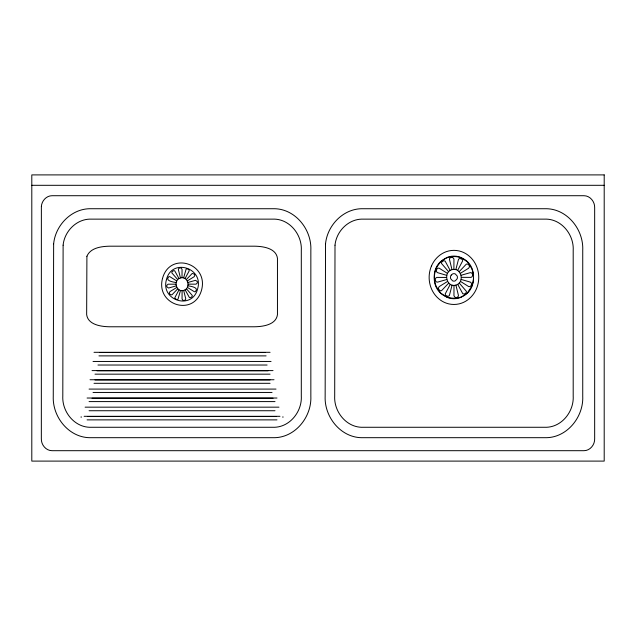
<?xml version="1.0" encoding="UTF-8"?>
<svg xmlns="http://www.w3.org/2000/svg" width="636" height="636" viewBox="0 0 636 636"><rect width="100%" height="100%" fill="white"/><g stroke="black" fill="none" stroke-linecap="round" stroke-linejoin="round"><path stroke-width="0.95" d="M182.015 277.701L182.047 269.306L181.022 267.995A1.789 1.439 -8 0 0 179.543 268.026L178.74 268.583A1.932 1.558 -8 0 0 178.43 269.815L180.449 277.932C172.913 279.904 175.989 292.687 183.661 290.421C191.198 288.45 188.121 275.666 180.449 277.932M182.095 290.652L182.063 299.047L183.089 300.359A1.789 1.439 -8 0 0 184.567 300.327L185.37 299.771A1.932 1.558 -8 0 0 185.68 298.538L183.661 290.421M453.897 269.386L453.937 258.995L452.689 257.365A2.162 1.749 -8.1 0 0 450.876 257.413L449.906 258.105A2.393 1.94 -8.1 0 0 449.525 259.623L451.981 269.664C442.815 272.129 446.48 287.854 455.909 285.111C465.075 282.654 461.41 266.929 451.981 269.664M453.993 285.397L453.953 295.788L455.201 297.417A2.162 1.749 -8.1 0 0 457.014 297.37L457.984 296.678A2.393 1.94 -8.1 0 0 458.365 295.16L455.909 285.111M473.454 279.228C471.848 305.852 433.839 303.793 434.213 277.391C433.839 250.989 471.848 248.93 473.454 275.555M455.821 269.64L458.548 259.146L459.939 258.391L462.126 259.369A2.433 1.964 24.1 0 1 462.618 260.959L457.618 270.435M452.069 285.143L449.342 295.637L447.951 296.392L445.764 295.406A2.433 1.964 24.1 0 1 445.272 293.816L450.272 284.348M183.597 277.916L186.117 269.123A1.765 1.423 23.8 0 1 187.461 268.853L188.765 269.608A1.964 1.574 23.8 0 1 189.17 270.896L185.068 278.552M180.513 290.437L177.993 299.23A1.765 1.423 23.8 0 1 176.649 299.5L175.345 298.745A1.964 1.574 23.8 0 1 174.94 297.457L179.042 289.801M459.16 271.691L466.379 264.075L467.929 264.171L468.859 265.013A2.552 2.027 54.6 0 1 469.416 266.818L468.692 268.185L460.345 273.345M448.73 283.084L441.511 290.708L440.502 290.811L439.031 289.77A2.552 2.027 54.6 0 1 438.474 287.965L439.198 286.598L447.545 281.438M186.332 279.57L192.255 273.416L194.29 274.172A2.043 1.622 54.2 0 1 194.743 275.627L194.147 276.732L187.302 280.905M177.778 288.784L171.855 294.937L169.82 294.182A2.043 1.622 54.2 0 1 169.367 292.727L169.963 291.622L176.808 287.448M461.1 275.269L470.394 272.621C472.953 272.264 473.502 277.05 470.982 277.383L461.362 277.344M446.79 279.506L437.496 282.161C434.937 282.511 434.388 277.733 436.908 277.399L446.528 277.439M187.922 282.464L195.546 280.317L197.224 281.502A2.091 1.646 82.9 0 1 197.255 283.084L196.023 284.165L188.137 284.141M176.188 285.89L168.564 288.036L166.886 286.852A2.091 1.646 82.9 0 1 166.855 285.27L168.087 284.189L175.973 284.213M31.8 185.307L604.2 185.307M94.009 352.312L270.062 352.312M99.947 352.519L265.117 352.519M98.954 355.882L266.11 355.882M93.023 361.455L271.055 361.455M97.968 365.024L267.096 365.024M92.029 370.597L273.035 370.597M96.974 370.804L268.09 370.804M94.995 374.167L270.062 374.167M90.05 379.74L274.021 379.74M94.995 379.946L270.062 379.946M94.009 383.309L270.062 383.309M89.064 389.089L276 389.089M93.023 392.452L272.041 392.452M87.084 398.025L276.986 398.025M92.029 398.231L273.035 398.231M89.064 401.594L275.006 401.594M85.105 407.167L278.966 407.167M89.064 410.737L275.006 410.737M84.119 416.31L279.951 416.31M88.078 416.516L276 416.516M87.084 419.879L276.986 419.879M187.938 285.818C190.379 286.168 199.569 287.48 195.347 291.598A1.701 1.344 -68.8 0 1 194.155 291.606L187.342 287.377M176.172 282.535C173.731 282.185 164.541 280.874 168.763 276.755A1.701 1.344 -68.8 0 1 169.955 276.747L176.768 280.977M461.116 279.419L470.402 282.145C472.747 283.092 471.117 287.631 468.7 286.582L460.392 281.351M446.774 275.364L437.488 272.637C435.143 271.691 436.773 267.152 439.19 268.201L447.498 273.424M186.38 288.728L192.271 295.454A2.003 1.598 -39.3 0 1 191.818 296.821L190.546 297.648A1.741 1.391 -39.3 0 1 189.305 297.378L185.124 289.762M177.73 279.625L171.839 272.9A2.003 1.598 -39.3 0 1 172.292 271.532L173.564 270.705A1.741 1.391 -39.3 0 1 174.805 270.976L178.986 278.592M459.216 283.02L466.403 291.344A2.496 1.995 -39.7 0 1 465.854 293.037L464.304 294.055L462.785 293.721L457.689 284.3M448.674 271.763L441.487 263.439A2.496 1.995 -39.7 0 1 442.036 261.746L443.586 260.728L445.105 261.062L450.201 270.475M282.925 416.699L282.925 417.383M81.154 416.699L81.154 417.383M41.372 206.597L41.34 438.673C41.062 444.62 45.832 450.678 52.009 450.693L583.991 450.693C590.168 450.678 594.938 444.62 594.66 438.673L594.66 207.734C594.938 201.787 590.168 195.729 583.991 195.713L52.009 195.713C46.261 195.729 41.626 201.04 41.372 206.597M53.639 243.827L53.265 396.339C52.335 417.272 69.396 438.331 91.163 437.687L272.947 437.687C294.714 438.331 311.775 417.272 310.845 396.339L310.845 250.067C311.775 229.135 294.714 208.075 272.947 208.727L91.163 208.727C71.788 208.187 55.451 225.08 53.639 243.827M63.115 245.186L62.805 395.997C61.883 411.921 74.881 428.012 91.473 427.273L272.637 427.273C289.229 428.012 302.227 411.921 301.305 395.997L301.305 250.409C302.227 234.485 289.229 218.394 272.637 219.134L91.473 219.134C76.924 218.522 64.467 231.075 63.115 245.186M325.529 243.827L325.155 396.339C324.225 417.272 341.286 438.331 363.053 437.687L544.837 437.687C566.604 438.331 583.665 417.272 582.735 396.339L582.735 250.067C583.665 229.135 566.604 208.075 544.837 208.727L363.053 208.727C343.679 208.187 327.341 225.08 325.529 243.827M335.005 245.186L334.695 395.997C333.773 411.921 346.771 428.012 363.363 427.273L544.527 427.273C561.119 428.012 574.117 411.921 573.195 395.997L573.195 250.409C574.117 234.485 561.119 218.394 544.527 219.134L363.363 219.134C348.814 218.522 336.357 231.075 335.005 245.186M162.474 278.592C155.55 305.161 194.354 317.34 201.636 289.762C208.56 263.193 169.756 251.013 162.474 278.592M166.425 279.721C160.359 300.645 192.477 310.614 197.685 288.633C203.751 267.708 171.633 257.739 166.425 279.721M86.909 256.276L86.655 314.661C88.038 324.901 101.211 326.626 109.591 326.777L254.519 326.777C262.899 326.626 276.072 324.901 277.455 314.661L277.455 258.296C276.072 248.064 262.899 246.331 254.519 246.188L109.591 246.188C101.458 246.386 90.431 247.722 86.909 256.276M431.502 265.888L430.882 267.454A29.24 29.24 0 0 0 430.89 287.369C433.426 294.508 439.078 300.605 446.281 303.149A22.912 22.912 0 0 0 461.609 303.149C468.812 300.605 474.456 294.508 477.008 287.377A29.24 29.24 0 0 0 477 267.454C474.464 260.315 468.812 254.217 461.609 251.681A22.912 22.912 0 0 0 446.281 251.673C439.619 254.034 434.261 259.432 431.502 265.888M436.813 267.136L436.248 268.328A22.968 22.968 0 0 0 436.264 286.486L440.557 292.965L446.75 297.243A18.126 18.126 0 0 0 461.148 297.258L467.333 292.965L471.642 286.494A22.968 22.968 0 0 0 471.626 268.336L467.333 261.865L461.14 257.58A18.126 18.126 0 0 0 446.742 257.572L440.557 261.865L436.813 267.136M451.194 275.118L450.749 275.968A4.015 4.015 0 0 0 450.749 278.83L452.625 280.85A3.228 3.228 0 0 0 455.273 280.842L457.141 278.814A4.015 4.015 0 0 0 457.141 275.952L455.265 273.933A3.228 3.228 0 0 0 452.617 273.941L451.194 275.118M604.2 174.9L31.8 174.9L31.8 461.1L604.2 461.1L604.2 174.9"/></g></svg>
